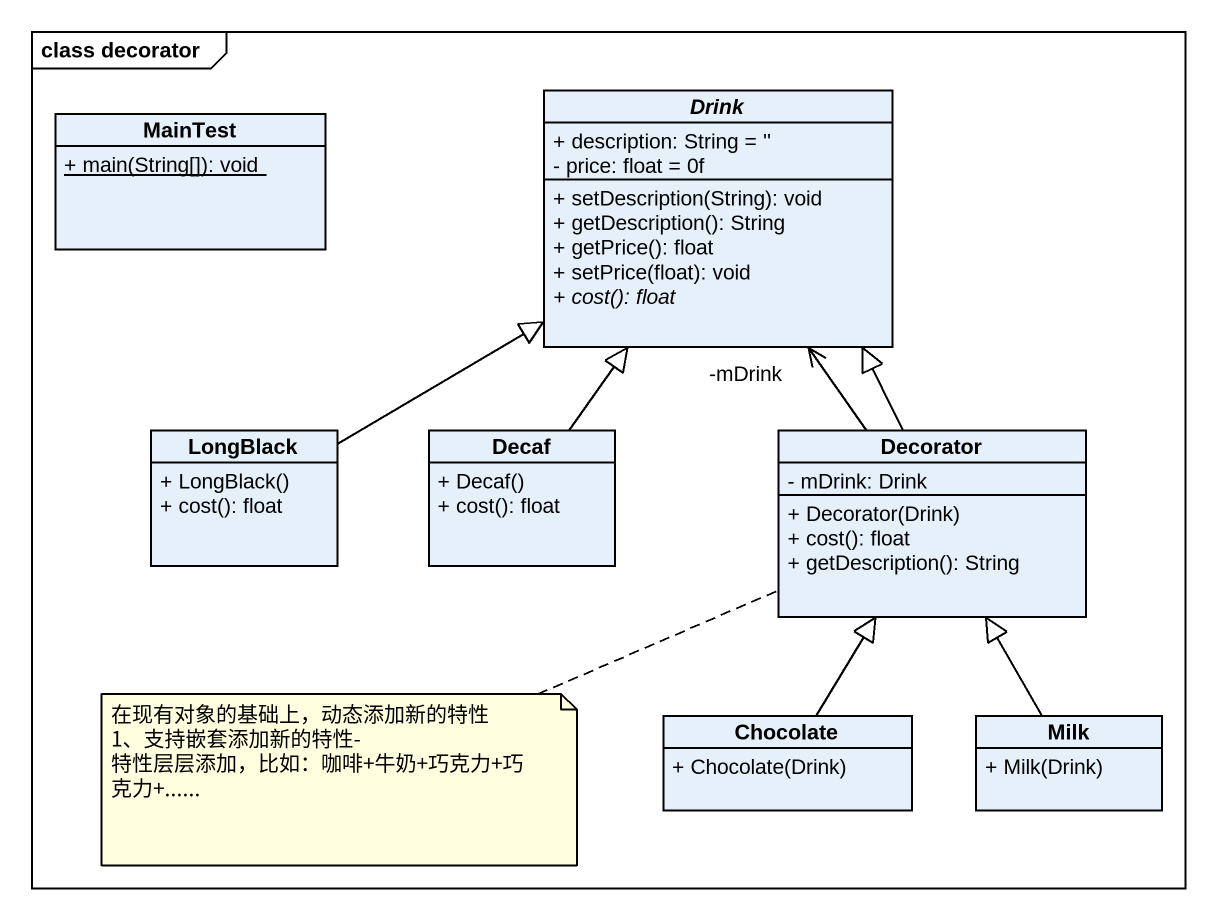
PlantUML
@startuml
mainframe class decorator
hide circle
hide empty members
skinparam classAttributeIconSize 0
abstract class Drink {
  + description: String = ''
  - price: float = 0f
  + setDescription(String): void
  + getDescription(): String
  + getPrice(): float
  + setPrice(float): void
  {abstract} + cost(): float
}
class MainTest {
  {static} + main(String[]): void
}
class LongBlack {
  + LongBlack()
  + cost(): float
}
class Decaf {
  + Decaf()
  + cost(): float
}
class Decorator {
  - mDrink: Drink
  + Decorator(Drink)
  + cost(): float
  + getDescription(): String
}
class Chocolate {
  + Chocolate(Drink)
}
class Milk {
  + Milk(Drink)
}
LongBlack -right-|> Drink
Decaf -up-|> Drink
Decorator -up-> Drink
Decorator -up-|> Drink
Decorator -up-> "-mDrink" Drink
Chocolate -up-|> Decorator
Milk -up-|> Decorator
note left of Decorator
  在现有对象的基础上，动态添加新的特性
  1、支持嵌套添加新的特性-特性层层添加，比如：咖啡+牛奶+巧克力+巧克力+......
end note
@enduml
